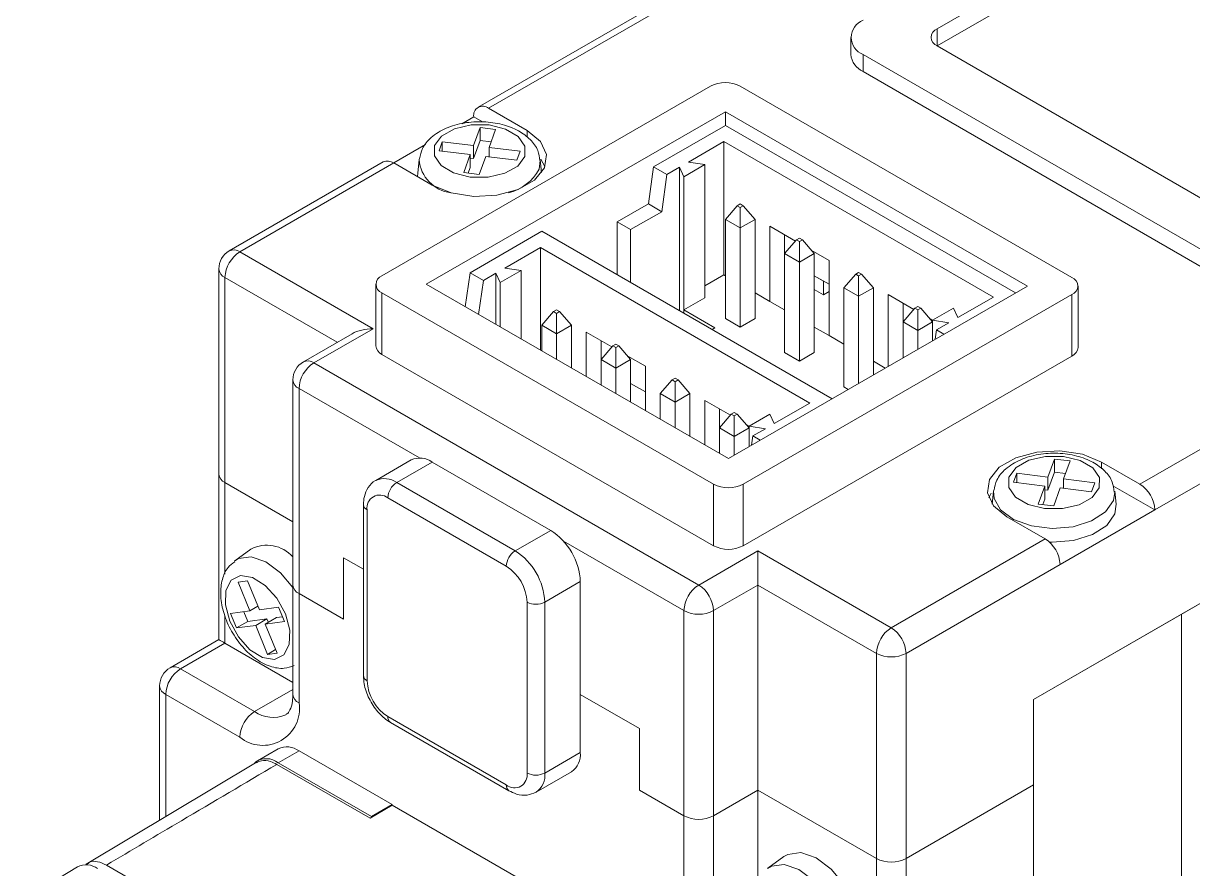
# Model space of a CAD drawing. Header units: inches. Extents: x 0.2 to 16.3, y 0.2 to 11.5.
# Drawn here: x 13.729 to 14.279, y 10.265 to 10.662 of the extents above; entities that cross this region are included whole.
import ezdxf

# ---------------------------------------------------------------- set-up
doc = ezdxf.new("R2010")
doc.units = ezdxf.units.IN
doc.header["$MEASUREMENT"] = 0

msp = doc.modelspace()

# ---------------------------------------------------------------- linework, layer by layer
at = {"color": 7, "linetype": 'Continuous', "lineweight": 18}
for p, q in [((14.3534150147, 10.772037373), (14.1585430672, 10.6595401922)), ((14.3534150147, 10.764000554), (14.1585441984, 10.6515040262)), ((14.072193572, 10.6973913051), (13.9427429211, 10.622661035)), ((14.0771144319, 10.6969040211), (13.947663781, 10.6221737511)), ((14.1179788905, 10.6555224358), (14.1179788905, 10.6474856167)), ((14.1237445051, 10.6474869228), (14.2838178906, 10.5550785244)), ((14.1237445051, 10.6474869228), (14.1237445051, 10.6394501038)), ((14.1585430672, 10.6515046793), (14.290777603, 10.5751673066)), ((14.1237445051, 10.6394501038), (14.2838178906, 10.5470417053)), ((14.0520594672, 10.6326246198), (13.8975538517, 10.5434304265)), ((14.2218764501, 10.5426268752), (14.0659788921, 10.6326246198)), ((13.9184329889, 10.53941267), (14.0590191796, 10.6205713505)), ((13.9657590333, 10.6117275843), (13.947663781, 10.6221737511)), ((14.0590191796, 10.6205713505), (14.2009973129, 10.5386091188)), ((14.0590191796, 10.6141421565), (14.0590191796, 10.6205713505)), ((13.9407040686, 10.6181546885), (13.9351208962, 10.6149315917)), ((13.9436651785, 10.6130945483), (13.9405949574, 10.6046417828)), ((13.9447973834, 10.6157916682), (13.9407040686, 10.6181546885)), ((13.9509862814, 10.6122083478), (13.9436651785, 10.6130945483)), ((13.9436651785, 10.6069865658), (13.9436651785, 10.6130945483)), ((14.0252830452, 10.5946667006), (14.0590191796, 10.6141421565)), ((14.0590191796, 10.6141421565), (14.1954288642, 10.5353945218)), ((13.9479160603, 10.6037555824), (13.9509862814, 10.6122083478)), ((13.9181188751, 10.6051165338), (13.9031227528, 10.5964594567)), ((13.9259527516, 10.6064141837), (13.9244176411, 10.602187801)), ((13.9244176411, 10.602187801), (13.9390598469, 10.6004154001)), ((13.9405949574, 10.6046417828), (13.9259527516, 10.6064141837)), ((13.9259527516, 10.6020019799), (13.9259527516, 10.6064141837)), ((13.9436651785, 10.6069865658), (13.9405949574, 10.5985338004)), ((13.9405949574, 10.5985338004), (13.9405949574, 10.6046417828)), ((13.9488611692, 10.6063576047), (13.9436651785, 10.6069865658)), ((13.9625582661, 10.6019831815), (13.9479160603, 10.6037555824)), ((13.9479160603, 10.5993433785), (13.9479160603, 10.6037555824)), ((14.0416198986, 10.5968658037), (14.0583232084, 10.6065084192)), ((14.0583232084, 10.6065084192), (14.1849899743, 10.5333852517)), ((14.0583232084, 10.6065084192), (14.0583232084, 10.5438212309)), ((13.8982007617, 10.5969473937), (13.8258197526, 10.5551627266)), ((13.9150147741, 10.5979686907), (13.9143607173, 10.5918759985)), ((13.9150147741, 10.5979686907), (13.9150608992, 10.5983328994)), ((13.9390598469, 10.6004154001), (13.9359896258, 10.5919626346)), ((13.9390598469, 10.5943074176), (13.9390598469, 10.6004154001)), ((13.9405949574, 10.5985338004), (13.9390598469, 10.5987196215)), ((13.9433107287, 10.5910764342), (13.9463809498, 10.5995291996)), ((13.9463809498, 10.5995291996), (13.9610231555, 10.5977567987)), ((13.9610231555, 10.5977567987), (13.9625582661, 10.6019831815)), ((13.9726080244, 10.5919427468), (13.971961133, 10.5979686907)), ((13.971961133, 10.5979686907), (13.9719961942, 10.5975598358)), ((13.9742051904, 10.5948523541), (13.9722326902, 10.5982659965)), ((14.0416198986, 10.5968658037), (14.0493044316, 10.5956771311)), ((14.2037811978, 10.3441345555), (14.6492027923, 10.6012709687)), ((14.273378322, 10.3843121201), (14.6492027923, 10.6012709687)), ((13.9031216216, 10.5964601097), (13.8307406125, 10.5546754426)), ((13.9031216216, 10.5964601097), (13.9212168739, 10.586013943)), ((13.9143607173, 10.5918759985), (13.914342119, 10.5899826545)), ((13.9359896258, 10.5919626346), (13.9433107287, 10.5910764342)), ((13.9390598469, 10.5943074176), (13.938114738, 10.5917053953)), ((14.0252830452, 10.5946667006), (14.0228286751, 10.5771761849)), ((14.0315467864, 10.5910507198), (14.0252830452, 10.5946667006)), ((14.0315467864, 10.5910507198), (14.0374440712, 10.5944551498)), ((14.0395031356, 10.5900189634), (14.0374440712, 10.5944551498)), ((14.0374440712, 10.5269568414), (14.0374440712, 10.5944551498)), ((14.0493044316, 10.5956771311), (14.0395031356, 10.5900189634)), ((14.0493044316, 10.5329899428), (14.0493044316, 10.5956771311)), ((14.0315467864, 10.5910507198), (14.0290924163, 10.5735602041)), ((14.0395031356, 10.5273317751), (14.0395031356, 10.5900189634)), ((14.008213279, 10.5687388963), (14.0228286751, 10.5771761849)), ((14.0228286751, 10.5771761849), (14.0290924163, 10.5735602041)), ((14.0590191796, 10.5699442232), (14.0645869496, 10.5763736785)), ((14.0659788921, 10.5771772297), (14.0645869496, 10.5763736785)), ((14.0645869496, 10.5763736785), (14.0659788921, 10.5755701272)), ((14.0673708345, 10.5763736785), (14.0659788921, 10.5771772297)), ((14.0659788921, 10.5755701272), (14.0673708345, 10.5763736785)), ((14.0659788921, 10.5659264668), (14.0659788921, 10.5755701272)), ((14.0673708345, 10.5763736785), (14.0729386045, 10.5699442232)), ((14.0144770202, 10.5651229155), (14.0290924163, 10.5735602041)), ((14.0659788921, 10.5659264668), (14.0590191796, 10.5699442232)), ((14.0590191796, 10.5699442232), (14.0590191796, 10.523330673)), ((14.0729386045, 10.5699442232), (14.0659788921, 10.5659264668)), ((14.0729386045, 10.5699442232), (14.0729386045, 10.523330673)), ((13.9389826113, 10.5448465206), (13.9727187457, 10.5643219764)), ((13.9727187457, 10.5643219764), (14.1091284303, 10.4855743417)), ((14.008213279, 10.5687388963), (14.008213279, 10.5438314185)), ((14.008213279, 10.5687388963), (14.0144770202, 10.5651229155)), ((14.0144770202, 10.5651229155), (14.0144770202, 10.5402154377)), ((14.0659788921, 10.5659264668), (14.0659788921, 10.5193129165)), ((14.0919602097, 10.559765007), (14.0798983169, 10.5667281895)), ((14.0798983169, 10.5667281895), (14.0798983169, 10.5313661859)), ((14.0868580293, 10.5627104331), (14.0868580293, 10.5538731974)), ((14.0924257992, 10.5603026526), (14.0868580293, 10.5538731974)), ((14.0938177417, 10.5611062039), (14.0924257992, 10.5603026526)), ((14.0924257992, 10.5603026526), (14.0938177417, 10.5594991013)), ((14.0952096842, 10.5603026526), (14.0938177417, 10.5611062039)), ((14.0938177417, 10.5594991013), (14.0952096842, 10.5603026526)), ((14.0938177417, 10.549855441), (14.0938177417, 10.5594991013)), ((14.1007774541, 10.5538731974), (14.0952096842, 10.5603026526)), ((13.8307406125, 10.5546754426), (13.8933780242, 10.5185156345)), ((13.9553194647, 10.5470456237), (13.9720227745, 10.5566882391)), ((13.9720227745, 10.5566882391), (14.0986895404, 10.4835650716)), ((13.9720227745, 10.5566882391), (13.9720227745, 10.5084759453)), ((14.0938177417, 10.549855441), (14.0868580293, 10.5538731974)), ((14.0868580293, 10.5538731974), (14.0868580293, 10.5072596471)), ((14.1007774541, 10.5538731974), (14.0938177417, 10.549855441)), ((14.1077371665, 10.5506571637), (14.0993891304, 10.5554763824)), ((14.1007774541, 10.5538731974), (14.1007774541, 10.5072596471)), ((14.0938177417, 10.549855441), (14.0938177417, 10.5032418907)), ((14.1077371665, 10.51529516), (14.1077371665, 10.5506571637)), ((13.8208980928, 10.5466386236), (13.8208980928, 10.4501967954)), ((13.8237809001, 10.5426208671), (13.8237809001, 10.446179039)), ((13.9389826113, 10.5448465206), (13.9367373001, 10.5288458161)), ((13.9452463525, 10.5412305398), (13.9389826113, 10.5448465206)), ((13.9452463525, 10.5412305398), (13.9511436372, 10.5446349698)), ((13.9532027016, 10.5401987833), (13.9511436372, 10.5446349698)), ((13.9511436372, 10.5205292147), (13.9511436372, 10.5446349698)), ((13.9630039977, 10.5458569511), (13.9532027016, 10.5401987833)), ((13.9553194647, 10.5470456237), (13.9630039977, 10.5458569511)), ((13.9630039977, 10.5136823744), (13.9630039977, 10.5458569511)), ((14.0493044316, 10.5386148018), (14.0583232084, 10.5438212309)), ((14.0583232084, 10.5438212309), (14.0590191796, 10.5434194552)), ((14.1007774541, 10.5434218062), (14.1077371665, 10.5394040498)), ((14.1051537213, 10.5408899553), (14.1007774541, 10.5434163206)), ((14.114696879, 10.5378021716), (14.1202646489, 10.5442316268)), ((14.1216565914, 10.5450351781), (14.1202646489, 10.5442316268)), ((14.1202646489, 10.5442316268), (14.1216565914, 10.5434280755)), ((14.1230485338, 10.5442316268), (14.1216565914, 10.5450351781)), ((14.1216565914, 10.5434280755), (14.1230485338, 10.5442316268)), ((14.1216565914, 10.5434280755), (14.1216565914, 10.5337844151)), ((14.1230485338, 10.5442316268), (14.1286163038, 10.5378021716)), ((13.8946710444, 10.53941267), (13.8946710444, 10.5104801216)), ((13.9184329889, 10.53941267), (14.0604111221, 10.4574504383)), ((13.9452463525, 10.5412305398), (13.9430010413, 10.5252298353)), ((13.9532027016, 10.5193405421), (13.9532027016, 10.5401987833)), ((14.0604111221, 10.4574504383), (14.2009973129, 10.5386091188)), ((14.1051537213, 10.5344605001), (14.1007774541, 10.5369868654)), ((14.1051537213, 10.5408899553), (14.1051584725, 10.5408926981)), ((14.1051537213, 10.5408899553), (14.1051537213, 10.5344605001)), ((14.1216565914, 10.5337844151), (14.114696879, 10.5378021716)), ((14.114696879, 10.5378021716), (14.114696879, 10.4911886213)), ((14.1286163038, 10.5378021716), (14.1216565914, 10.5337844151)), ((14.1286163038, 10.5378021716), (14.1286163038, 10.4968244516)), ((14.2247592574, 10.5096765703), (14.2247592574, 10.5386091188)), ((13.8975538517, 10.5353949136), (14.0534514097, 10.445397169)), ((13.8975538517, 10.5353949136), (13.8975538517, 10.5064623651)), ((14.0493044316, 10.5329899428), (14.0395031356, 10.5273317751)), ((14.0673708345, 10.445397169), (14.2218764501, 10.5345913623)), ((14.0729386045, 10.5353839423), (14.0798983169, 10.5313661859)), ((14.0798983169, 10.5313661859), (14.0868580293, 10.5273484294)), ((14.1051537213, 10.5344605001), (14.1077371665, 10.5359518913)), ((14.1216565914, 10.5337844151), (14.1216565914, 10.4928066952)), ((14.147637909, 10.5276229554), (14.1355760162, 10.5345861379)), ((14.1355760162, 10.5345861379), (14.1355760162, 10.5008422081)), ((14.1849899743, 10.5333852517), (14.1682866645, 10.5237426362)), ((14.2218764501, 10.5056588138), (14.2218764501, 10.5345913623)), ((13.9727187457, 10.5201240432), (13.9782865157, 10.5265534984)), ((13.9796784581, 10.5273570497), (13.9782865157, 10.5265534984)), ((13.9782865157, 10.5265534984), (13.9796784581, 10.5257499471)), ((13.9810704006, 10.5265534984), (13.9796784581, 10.5273570497)), ((13.9796784581, 10.5257499471), (13.9810704006, 10.5265534984)), ((13.9796784581, 10.5161062867), (13.9796784581, 10.5257499471)), ((13.9810704006, 10.5265534984), (13.9866381705, 10.5201240432)), ((14.0395031356, 10.5273317751), (14.0541185316, 10.5188944865)), ((14.0395031356, 10.5257681688), (14.0395031356, 10.5273317751)), ((14.1425357286, 10.5305683814), (14.1425357286, 10.5217311458)), ((14.1425357286, 10.5217311458), (14.1481034985, 10.528160601)), ((14.149495441, 10.5289641523), (14.1481034985, 10.528160601)), ((14.1481034985, 10.528160601), (14.149495441, 10.5273570497)), ((14.1508873835, 10.528160601), (14.149495441, 10.5289641523)), ((14.149495441, 10.5273570497), (14.1508873835, 10.528160601)), ((14.149495441, 10.5177133893), (14.149495441, 10.5273570497)), ((14.1508873835, 10.528160601), (14.1564263041, 10.5217644599)), ((14.1662276001, 10.5281788227), (14.1564263041, 10.5225206549)), ((14.1682866645, 10.5237426362), (14.1662276001, 10.5281788227)), ((13.9796784581, 10.5161062867), (13.9727187457, 10.5201240432)), ((13.9727187457, 10.5201240432), (13.9727187457, 10.5080741697)), ((13.9866381705, 10.5201240432), (13.9796784581, 10.5161062867)), ((13.9866381705, 10.5201240432), (13.9866381705, 10.5000386568)), ((14.0590191796, 10.523330673), (14.0659788921, 10.5193129165)), ((14.0659788921, 10.5193129165), (14.0729386045, 10.523330673)), ((14.149495441, 10.5177133893), (14.1425357286, 10.5217311458)), ((14.1425357286, 10.5217311458), (14.1425357286, 10.5048599645)), ((14.1564263041, 10.5217144914), (14.149495441, 10.5177133893)), ((14.1564513072, 10.5225350889), (14.1550668297, 10.5233343307)), ((14.1564263041, 10.5225206549), (14.1641108371, 10.5213319823)), ((14.1564263041, 10.5128788231), (14.1564263041, 10.5225206549)), ((14.1641108371, 10.5213319823), (14.1582135523, 10.5179275523)), ((14.2538911272, 10.445392467), (14.3833417781, 10.5201227371)), ((13.8835363044, 10.5161621665), (13.8606183147, 10.5029318926)), ((13.8933780242, 10.5185156345), (13.8655391746, 10.5024446087)), ((13.9796784581, 10.5161062867), (13.9796784581, 10.5040564132)), ((14.0056597758, 10.509944827), (13.993597883, 10.5169080095)), ((13.993597883, 10.5169080095), (13.993597883, 10.4960209003)), ((14.0541185316, 10.5188944865), (14.0527642622, 10.5181126834)), ((14.1007774541, 10.5193129165), (14.1077371665, 10.51529516)), ((14.1077371665, 10.51529516), (14.114696879, 10.5112774036)), ((14.149495441, 10.5177133893), (14.149495441, 10.508877721)), ((14.1576001792, 10.5135564867), (14.1582135523, 10.5179275523)), ((14.1616927298, 10.5159190659), (14.1582135523, 10.5179275523)), ((14.0005575954, 10.512890253), (14.0005575954, 10.5040530174)), ((14.0061253653, 10.5104824726), (14.0005575954, 10.5040530174)), ((14.0075173078, 10.5112860239), (14.0061253653, 10.5104824726)), ((14.0061253653, 10.5104824726), (14.0075173078, 10.5096789213)), ((14.0089092503, 10.5104824726), (14.0075173078, 10.5112860239)), ((14.0075173078, 10.5096789213), (14.0089092503, 10.5104824726)), ((14.0075173078, 10.5000352609), (14.0075173078, 10.5096789213)), ((14.0144770202, 10.5040530174), (14.0089092503, 10.5104824726)), ((13.8975538517, 10.5064623651), (14.0534514097, 10.4164646205)), ((14.0075173078, 10.5000352609), (14.0005575954, 10.5040530174)), ((14.0005575954, 10.5040530174), (14.0005575954, 10.4920031439)), ((14.0144770202, 10.5040530174), (14.0075173078, 10.5000352609)), ((14.0214367326, 10.5008369837), (14.0130886965, 10.5056562023)), ((14.0144770202, 10.5040530174), (14.0144770202, 10.483967631)), ((14.0673708345, 10.4164646205), (14.2218764501, 10.5056588138)), ((14.0868580293, 10.5072596471), (14.0938177417, 10.5032418907)), ((14.0938177417, 10.5032418907), (14.1007774541, 10.5072596471)), ((14.1286163038, 10.5032418907), (14.1341745713, 10.5000331711)), ((14.3903014905, 10.5080681616), (14.2608508396, 10.4333378915)), ((13.8655391746, 10.5024446087), (14.0464916973, 10.3979829408)), ((14.0075173078, 10.5000352609), (14.0075173078, 10.4879853874)), ((14.0214367326, 10.4799498745), (14.0214367326, 10.5008369837)), ((13.8556966549, 10.4944077897), (13.8556966549, 10.3979659615)), ((14.0144770202, 10.4927915444), (14.0214367326, 10.4887737879)), ((14.028396445, 10.4879819915), (14.033964215, 10.4944114468)), ((14.0353561574, 10.495214998), (14.033964215, 10.4944114468)), ((14.033964215, 10.4944114468), (14.0353561574, 10.4936078955)), ((14.0367480999, 10.4944114468), (14.0353561574, 10.495214998)), ((14.0353561574, 10.4936078955), (14.0367480999, 10.4944114468)), ((14.0353561574, 10.4936078955), (14.0353561574, 10.4839642351)), ((14.0367480999, 10.4944114468), (14.0423158699, 10.4879819915)), ((13.8585794621, 10.4903900332), (13.8585794621, 10.393948205)), ((14.0353561574, 10.4839642351), (14.028396445, 10.4879819915)), ((14.028396445, 10.4879819915), (14.028396445, 10.475932118)), ((14.0423158699, 10.4879819915), (14.0353561574, 10.4839642351)), ((14.0423158699, 10.4879819915), (14.0423158699, 10.4678966051)), ((14.114696879, 10.4911886213), (14.1167752903, 10.48998878)), ((14.0353561574, 10.4839642351), (14.0353561574, 10.4719143616)), ((14.0613374751, 10.4778027753), (14.0492755823, 10.4847659578)), ((14.0492755823, 10.4847659578), (14.0492755823, 10.4638788487)), ((14.0986895404, 10.4835650716), (14.0819862306, 10.4739224562)), ((14.0562352947, 10.4807482014), (14.0562352947, 10.4719109657)), ((14.0562352947, 10.4719109657), (14.0618030646, 10.4783404209)), ((14.0631950071, 10.4791439722), (14.0618030646, 10.4783404209)), ((14.0618030646, 10.4783404209), (14.0631950071, 10.4775368696)), ((14.0645869496, 10.4783404209), (14.0631950071, 10.4791439722)), ((14.0631950071, 10.4775368696), (14.0645869496, 10.4783404209)), ((14.0631950071, 10.4678932093), (14.0631950071, 10.4775368696)), ((14.0645869496, 10.4783404209), (14.0701258702, 10.4719442799)), ((14.0799271662, 10.4783586426), (14.0701258702, 10.4727004749)), ((14.0819862306, 10.4739224562), (14.0799271662, 10.4783586426)), ((14.0631950071, 10.4678932093), (14.0562352947, 10.4719109657)), ((14.0562352947, 10.4719109657), (14.0562352947, 10.4598610922)), ((14.0701258702, 10.4718943114), (14.0631950071, 10.4678932093)), ((14.0701508733, 10.4727149088), (14.0687663958, 10.4735141507)), ((14.0701258702, 10.4727004749), (14.0778104032, 10.4715118023)), ((14.0701258702, 10.463058643), (14.0701258702, 10.4727004749)), ((14.0778104032, 10.4715118023), (14.0719131184, 10.4681073723)), ((14.0631950071, 10.4678932093), (14.0631950071, 10.4590575409)), ((14.0712997453, 10.4637363067), (14.0719131184, 10.4681073723)), ((14.0753922959, 10.4660988859), (14.0719131184, 10.4681073723)), ((13.9113751541, 10.4568121568), (13.8946718443, 10.4471695413)), ((13.9045135641, 10.4461949734), (13.9212168739, 10.4558375889)), ((13.9212168739, 10.4558375889), (13.9768945732, 10.4236955373)), ((14.2137020201, 10.4572055978), (14.210631799, 10.4487528323)), ((14.221023123, 10.4563193974), (14.2137020201, 10.4572055978)), ((14.2137020201, 10.4510976154), (14.2137020201, 10.4572055978)), ((14.2179529019, 10.4478666319), (14.221023123, 10.4563193974)), ((14.2538911272, 10.445392467), (14.2357958749, 10.4558386338)), ((13.8208980928, 10.4501967954), (13.8208980928, 10.3722096352)), ((14.1959895933, 10.4505252332), (14.1944544827, 10.4462988505)), ((14.210631799, 10.4487528323), (14.1959895933, 10.4505252332)), ((14.1959895933, 10.4461130294), (14.1959895933, 10.4505252332)), ((14.2137020201, 10.4510976154), (14.210631799, 10.4426448499)), ((14.210631799, 10.4426448499), (14.210631799, 10.4487528323)), ((14.2188980108, 10.4504686542), (14.2137020201, 10.4510976154)), ((13.8556966549, 10.4277544659), (13.8237809001, 10.446179039)), ((13.9045135641, 10.4461949734), (13.9601912634, 10.4140529218)), ((14.0534514097, 10.4164646205), (14.0534514097, 10.445397169)), ((14.0673708345, 10.445397169), (14.0673708345, 10.4164646205)), ((14.1944544827, 10.4462988505), (14.2090966885, 10.4445264496)), ((14.2090966885, 10.4445264496), (14.2060264674, 10.4360736841)), ((14.2090966885, 10.4384184672), (14.2090966885, 10.4445264496)), ((14.210631799, 10.4426448499), (14.2090966885, 10.442830671)), ((14.2133475703, 10.4351874837), (14.2164177914, 10.4436402491)), ((14.2164177914, 10.4436402491), (14.2310599972, 10.4418678482)), ((14.2325951077, 10.446094231), (14.2179529019, 10.4478666319)), ((14.2179529019, 10.443454428), (14.2179529019, 10.4478666319)), ((14.2310599972, 10.4418678482), (14.2325951077, 10.446094231)), ((14.2608508396, 10.4333378915), (14.2411730866, 10.4446976166)), ((13.9560154359, 10.4068201765), (13.9003377366, 10.4389622281)), ((14.1850516158, 10.4420797403), (14.1844047244, 10.4360537963)), ((14.1850516158, 10.4420797403), (14.1850977409, 10.4424439489)), ((14.2090966885, 10.4384184672), (14.2081515796, 10.4358164448)), ((14.2426520315, 10.435987048), (14.2419979747, 10.4420797403)), ((14.2419979747, 10.4420797403), (14.2420330359, 10.4416708853)), ((13.8888644549, 10.4357461944), (13.8888644549, 10.3553780043)), ((13.8905941392, 10.4333355406), (13.8905941392, 10.3529673504)), ((14.2060264674, 10.4360736841), (14.2133475703, 10.4351874837)), ((14.2163086802, 10.4076242502), (14.2608508396, 10.4333378915)), ((14.1912537155, 10.4301249925), (14.2093489678, 10.4196788257)), ((13.9601912634, 10.4140529218), (13.9768945732, 10.4236955373)), ((14.1369679587, 10.3778941586), (14.2093489678, 10.4196788257)), ((13.8359719585, 10.4149198899), (13.8284214784, 10.4094089154)), ((13.8794585994, 10.4108274841), (13.8888644549, 10.4053975993)), ((13.8794585994, 10.3818949357), (13.8794585994, 10.4108274841)), ((14.0464916973, 10.3979829408), (14.074330547, 10.4140539667)), ((14.074330547, 10.4140539667), (14.1369679587, 10.3778941586)), ((14.074330547, 10.3979816347), (14.074330547, 10.4140539667)), ((14.2163086802, 10.4076242502), (14.1439276711, 10.3658395831)), ((13.8344401579, 10.3999939615), (13.829929748, 10.399407241)), ((13.829929748, 10.399407241), (13.8354555996, 10.3858003251)), ((13.8399660094, 10.3863870457), (13.8344401579, 10.3999939615)), ((13.9741106882, 10.3899437708), (13.990813998, 10.3995863863)), ((13.990813998, 10.3192181962), (13.990813998, 10.3995863863)), ((13.8556966549, 10.3979659615), (13.8556966549, 10.3465303198)), ((13.8794585994, 10.3818949357), (13.8585794621, 10.393948205)), ((13.8585794621, 10.393948205), (13.8585794621, 10.3425125633)), ((14.074330547, 10.3979816347), (14.0534514097, 10.3859283654)), ((14.1300082463, 10.3658395831), (14.074330547, 10.3979816347)), ((14.074330547, 10.3015398066), (14.074330547, 10.3979816347)), ((13.8393024292, 10.3880210526), (13.8354555996, 10.3858003251)), ((13.9657590333, 10.3095755807), (13.9657590333, 10.3899437708)), ((13.9741106882, 10.3899437708), (13.9741106882, 10.3095755807)), ((13.8354555996, 10.3858003251), (13.8264347799, 10.3846268841)), ((13.8264347799, 10.3846268841), (13.8291977056, 10.3778234262)), ((13.8326365825, 10.3854336234), (13.8344870871, 10.3808769211)), ((13.8489868291, 10.3875604867), (13.8399660094, 10.3863870457)), ((13.8427289352, 10.3795835877), (13.8480183166, 10.3826370827)), ((13.8480183166, 10.3826370827), (13.8508373338, 10.3830037844)), ((13.8517497549, 10.3807570288), (13.8489868291, 10.3875604867)), ((14.0395319849, 10.2894865372), (14.0395319849, 10.3859283654)), ((14.0534514097, 10.3859283654), (14.0534514097, 10.2894865372)), ((14.2037811978, 10.3441345555), (14.273378322, 10.3843121201)), ((14.273378322, 10.3843121201), (14.273378322, 10.0467657214)), ((14.273378322, 10.3843121201), (14.273378322, 10.0274773558)), ((13.8291977056, 10.3778234262), (13.8344870871, 10.3808769211)), ((13.8291977056, 10.3778234262), (13.8382185254, 10.3789968672)), ((13.8344870871, 10.3808769211), (13.8435079068, 10.3820503621)), ((13.8382185254, 10.3789968672), (13.8435079068, 10.3820503621)), ((13.8382185254, 10.3789968672), (13.8437443769, 10.3653899514)), ((13.8427289352, 10.3795835877), (13.8517497549, 10.3807570288)), ((13.8482547868, 10.3659766719), (13.8427289352, 10.3795835877)), ((13.8435079068, 10.3820503621), (13.844171487, 10.3804163552)), ((13.8209735021, 10.3723402998), (13.7979809029, 10.3590669548)), ((13.8237809001, 10.3706329402), (13.8029017628, 10.3585796709)), ((13.8237809001, 10.3706329402), (13.8556966549, 10.3522083672)), ((13.8475912066, 10.3676106789), (13.8437443769, 10.3653899514)), ((13.8437443769, 10.3653899514), (13.8482547868, 10.3659766719)), ((14.1300082463, 10.2693977549), (14.1300082463, 10.3658395831)), ((14.1439276711, 10.3658395831), (14.1439276711, 10.2693977549)), ((13.8029017628, 10.3585796709), (13.8377003249, 10.3384908886)), ((13.7930592432, 10.3505428518), (13.7930592432, 10.287391007)), ((13.8307406125, 10.3264363131), (13.7959420504, 10.3465250954)), ((13.990813998, 10.3465433808), (14.0186528476, 10.330472355)), ((14.2037811978, 10.3039504604), (14.2037811978, 10.3441345555)), ((14.2037811978, 10.3441345555), (14.2037811978, 10.0065881569)), ((13.9003377366, 10.3360909447), (13.9560154359, 10.3039488931)), ((13.9015610481, 10.3333871368), (13.9572387474, 10.3012450852)), ((14.0186528476, 10.330472355), (14.0186528476, 10.3015398066)), ((13.8487377423, 10.320984038), (13.8389941449, 10.315359179)), ((13.8488358648, 10.3143846111), (13.8585794621, 10.3200094701)), ((13.8585794621, 10.3200094701), (13.9024256504, 10.2946976044)), ((13.9741106882, 10.3095755807), (13.990813998, 10.3192181962)), ((13.8389014624, 10.3147826841), (13.7585510085, 10.2667716208)), ((13.8919860817, 10.2883018463), (13.8481388682, 10.3136143039)), ((13.892682053, 10.2890727454), (13.8488358648, 10.3143846111)), ((13.9700329832, 10.3005628876), (13.986736293, 10.3102055031)), ((14.0395319849, 10.2894865372), (14.0186528476, 10.3015398066)), ((14.074330547, 10.3015398066), (14.0534514097, 10.2894865372)), ((14.1300082463, 10.2693977549), (14.074330547, 10.3015398066)), ((14.074330547, 10.2585102262), (14.074330547, 10.3015398066)), ((14.1439276711, 10.2693977549), (14.2037811978, 10.3039504604)), ((14.2037811978, 10.0065881569), (14.2037811978, 10.3039504604)), ((13.9024256503, 10.2944757707), (13.8919860817, 10.2883018463)), ((13.892682053, 10.2890727454), (13.9024256504, 10.2946976044)), ((13.9024256504, 10.2946976044), (13.9024256504, 10.2944757707)), ((13.9929019117, 10.2422449368), (13.9024256503, 10.2944757707)), ((13.892682053, 10.2887134413), (13.892682053, 10.2890727454)), ((14.0395319849, 10.2380508955), (14.0395319849, 10.2894865372)), ((14.0534514097, 10.2894865372), (14.0534514097, 10.2380508955)), ((14.0865216054, 10.2702806575), (14.0789711253, 10.264769683)), ((14.1300082463, 10.1938516562), (14.1300082463, 10.2693977549)), ((14.1439276711, 10.2693977549), (14.1439276711, 10.1858148372)), ((13.754451809, 10.2654748528), (13.7290217424, 10.2500604347)), ((13.8655282635, 10.210038), (13.768102261, 10.266280834))]:
    msp.add_line(p, q, dxfattribs=at)
at = {"color": 8, "linetype": 'Continuous', "lineweight": 18}
for p, q in [((14.1585430672, 10.6595401922), (14.1585430672, 10.6515046793)), ((13.9657590333, 10.6085612077), (13.9657590333, 10.6117275843)), ((13.9719961942, 10.5975598358), (13.9714085677, 10.5935703187)), ((13.8765749922, 10.5121434865), (13.8237809001, 10.5426208671)), ((13.9151495372, 10.457732824), (13.8585794621, 10.4903900332)), ((14.2357958749, 10.4526722572), (14.2357958749, 10.4558386338)), ((13.8237809001, 10.446179039), (13.8237809001, 10.4031494586)), ((14.0395319849, 10.3859283654), (13.9829619098, 10.4185855746)), ((13.8237809001, 10.3836919716), (13.8237809001, 10.3706329402)), ((13.7959420504, 10.3465250954), (13.7959420504, 10.2891135441)), ((13.8377003249, 10.3384908886), (13.8556966549, 10.3488799487))]:
    msp.add_line(p, q, dxfattribs=at)
at = {"color": 7, "linetype": 'Continuous', "lineweight": 18, "flags": 128}
for points in [[(13.9646911062, 10.5995189048), (13.9647784998, 10.604398442), (13.9616246008, 10.6089258534), (13.9557095617, 10.6124118817), (13.9479338934, 10.6143258107), (13.9394813712, 10.614376262), (13.9316388148, 10.6125555548), (13.9256001824, 10.6091408754), (13.922284801, 10.6046520777), (13.9221974073, 10.5997725405), (13.9253513064, 10.595245129), (13.9312663455, 10.5917591007), (13.9390420137, 10.5898451718), (13.947494536, 10.5897947205), (13.9553370924, 10.5916154276), (13.9613757248, 10.5950301071), (13.9646911062, 10.5995189048)], [(13.9212168739, 10.586013943), (13.9301771422, 10.5823920125), (13.9407428908, 10.5807576626), (13.9516397345, 10.58130802), (13.9615533532, 10.5839767035), (13.969288018, 10.5884418304), (13.9739108143, 10.5941648406), (13.9748641645, 10.6004554546), (13.9720330807, 10.6065549315), (13.9657590333, 10.6117275843)], [(14.2357958749, 10.4558386338), (14.2268356066, 10.4594605643), (14.216269858, 10.4610949142), (14.2053730143, 10.4605445568), (14.1954593956, 10.4578758733), (14.1877247308, 10.4534107463), (14.1831019345, 10.4476877361), (14.1821485843, 10.4413971221), (14.1849796681, 10.4352976453), (14.1912537155, 10.4301249925)], [(14.2347279478, 10.4436299543), (14.2348153415, 10.4485094915), (14.2316614424, 10.453036903), (14.2257464033, 10.4565229313), (14.2179707351, 10.4584368602), (14.2095182128, 10.4584873115), (14.2016756564, 10.4566666043), (14.195637024, 10.4532519249), (14.1923216426, 10.4487631272), (14.192234249, 10.44388359), (14.195388148, 10.4393561785), (14.2013031872, 10.4358701502), (14.2090788554, 10.4339562213), (14.2175313776, 10.43390577), (14.225373934, 10.4357264772), (14.2314125664, 10.4391411566), (14.2347279478, 10.4436299543)], [(14.1839691102, 10.4412282469), (14.1831019345, 10.4396509171), (14.1828075584, 10.4389634036)], [(14.2113946309, 10.4181428805), (14.2125865562, 10.4181066492), (14.2226191926, 10.4189368759), (14.2315549103, 10.421697918), (14.2383159301, 10.426056753), (14.2420867732, 10.431487641), (14.2426520315, 10.435987048)], [(13.8521551774, 10.3843911984), (13.8480986279, 10.3918022323), (13.8426709415, 10.3978263094), (13.8366984345, 10.4015463184), (13.8310903669, 10.4023959217), (13.826700516, 10.4002457749), (13.824197197, 10.3954232184), (13.8239615174, 10.3886624427), (13.8260293573, 10.3809927145), (13.8300859069, 10.3735816806), (13.8355135932, 10.3675576035), (13.8414861003, 10.3638375945), (13.8470941679, 10.3629879912), (13.8514840188, 10.365138138), (13.8539873378, 10.3699606945), (13.8542230174, 10.3767214702), (13.8521551774, 10.3843911984)], [(14.119973646, 10.2476006878), (14.1151697489, 10.2566462249), (14.1087978174, 10.2643213927), (14.1016264006, 10.2697004528), (14.0945204771, 10.2721346109), (14.0883371261, 10.2713302718), (14.0865216054, 10.2702806575)]]:
    msp.add_lwpolyline(points, dxfattribs=at)
at = {"color": 8, "linetype": 'Continuous', "lineweight": 18, "flags": 128}
for points in [[(14.2420330359, 10.4416708853), (14.2414454093, 10.4376813682), (14.2377592412, 10.4323724317), (14.2311500412, 10.4281114751), (14.2224149764, 10.4254124326), (14.2126076246, 10.4246008487), (14.202910897, 10.4257746124), (14.1944943623, 10.4287921503), (14.1883731786, 10.433289503), (14.1852856511, 10.4387242232), (14.1850516158, 10.4420797403)], [(13.8281995375, 10.409241972), (13.8301755286, 10.4104229915), (13.8361495213, 10.411200097), (13.8430148498, 10.4088483555), (13.8499434541, 10.4036514217), (13.8556966549, 10.3968295412)], [(14.0787491843, 10.2646027396), (14.0807251755, 10.2657837591), (14.0866991682, 10.2665608646), (14.0935644967, 10.2642091231), (14.100493101, 10.2590121893), (14.1066492892, 10.2515968902), (14.1112905342, 10.2428576202)]]:
    msp.add_lwpolyline(points, dxfattribs=at)
at = {"color": 7, "linetype": 'Continuous', "lineweight": 18}
for centre, radius, start, end in [((14.1267942497, 10.6555224358), 0.0085947897014629, 110.7834207995, 249.2165792005), ((14.1600679395, 10.6555224358), 0.004297394850732, 110.7834207995, 249.2165792005), ((14.1278304075, 10.6484680257), 0.0099003794979211, 185.6947992512, 245.6253417064), ((14.0590191796, 10.6191924241), 0.0151281683849589, 62.6096722366, 117.3903277634), ((13.9449469266, 10.6188429483), 0.0042983188723277, 50.7967147642, 189.2140369905), ((13.9002385502, 10.5924356872), 0.0049505633454906, 54.3824225248, 114.3071190461), ((13.8307406125, 10.5466386236), 0.0098425196850389, 119.9973117336, 180), ((13.8388912948, 10.5419332603), 0.0151260315705857, 122.60547834, 177.3945215144), ((13.899078724, 10.53941267), 0.0042973948507332, 110.7834207995, 249.2165792005), ((14.2203515778, 10.5386091188), 0.0042973948507314, 290.7834207994, 69.2165792005), ((13.8995968029, 10.5109713261), 0.0049501897489557, 185.6947992512, 245.6253417064), ((14.2198334989, 10.5101677748), 0.0049501897489483, 294.3746582936, 354.3052007489), ((13.8655391746, 10.4944077897), 0.0098425196850407, 119.9973117336, 180), ((13.8736898568, 10.4897024264), 0.0151260315706057, 122.60547834, 177.3945215143), ((13.9154507311, 10.4477887439), 0.0099011266909792, 54.3824225248, 114.3071190461), ((13.8258238513, 10.4506879999), 0.0049501897489557, 185.6947992512, 245.6253417064), ((13.9094039734, 10.438549664), 0.0090756189423553, 122.60547834, 177.3945215144), ((14.0604111221, 10.4588293647), 0.0151281683849455, 242.6096722366, 297.3903277634), ((14.2457404449, 10.4326502847), 0.015126031570599, 2.6054784857, 57.39452166), ((13.8965341404, 10.4342991043), 0.00601764642126, 50.7967147643, 189.2140369904), ((13.9605932086, 10.3982111727), 0.0302520631411926, 2.6054784857, 57.39452166), ((13.8434431771, 10.4003320843), 0.0163897278922098, 41.6143698615, 117.1194855359), ((14.0604111221, 10.4298968162), 0.0151281683849502, 242.6096722366, 297.3903277634), ((14.2011982855, 10.4069366434), 0.0151260315705974, 2.6054784857, 57.39452166), ((13.9650816727, 10.4064076124), 0.0090756189423448, 122.60547834, 177.3945215144), ((13.9438898988, 10.3885685572), 0.0302520631411726, 2.6054784856, 57.39452166), ((13.9446044807, 10.3889811213), 0.0211764441988226, 2.6054784856, 57.39452166), ((13.8606224134, 10.398457166), 0.0049501897489615, 185.6947992512, 245.6253417064), ((14.0546423796, 10.3852407585), 0.0151260315705906, 122.60547834, 177.3945215143), ((14.038341015, 10.3852407585), 0.0151260315706008, 2.6054784857, 57.39452166), ((13.9699348608, 10.3980030883), 0.0090769010309835, 242.6096722366, 297.3903277634), ((14.0464916973, 10.3993605611), 0.0151281683849604, 242.6096722366, 297.3903277634), ((14.145118641, 10.3651519763), 0.0151260315706008, 122.60547834, 177.3945215143), ((14.1288172764, 10.3651519763), 0.0151260315705828, 2.6054784856, 57.39452166), ((14.1369679587, 10.3792717788), 0.0151281683849652, 242.6096722366, 297.3903277634), ((13.8029017628, 10.3505428518), 0.0098425196850407, 119.9973117336, 180), ((13.8110524451, 10.3458374886), 0.0151260315705936, 122.60547834, 177.3945215143), ((13.9117486918, 10.3539299999), 0.0211764441988271, 182.6054784857, 237.39452166), ((13.8416080304, 10.3397595241), 0.0171932754893116, 230.7967147643, 9.2140369905), ((13.8458510072, 10.3257487063), 0.0151260315706009, 122.60547834, 177.3945215143), ((13.8528133193, 10.311960625), 0.0099011266909751, 54.3824225248, 114.3071190461), ((13.8432551022, 10.3073061172), 0.0090138774764048, 51.7473645132, 127.0327273865), ((13.9811682913, 10.3181534966), 0.0097042899633652, 305.0133328844, 6.298847509), ((13.9598190322, 10.3086120169), 0.0060176464212586, 230.7967147643, 9.2140369905), ((13.9699348608, 10.3176348981), 0.0090769010309615, 242.6096722366, 297.3903277635), ((14.0464916973, 10.3029187329), 0.0151281683849762, 242.6096722366, 297.3903277634), ((14.1369679587, 10.2828299506), 0.015128168384962, 242.6096722366, 297.3903277634), ((13.75850696, 10.2575151995), 0.0089331030895617, 52.6430821753, 116.9971713325)]:
    msp.add_arc(centre, radius, start, end, dxfattribs=at)
at = {"color": 8, "linetype": 'Continuous', "lineweight": 18}
for centre, radius, start, end in [((13.9321655096, 10.5995325707), 0.0172218886563505, 185.2100748401, 262.6089681803), ((13.9518818178, 10.6039717311), 0.0221242704257204, 283.4446137762, 331.95688553), ((13.8278575411, 10.5506510201), 0.0049505633454878, 54.3824225248, 114.3071190461), ((13.8258238513, 10.5471298281), 0.0049501897489538, 185.6947992511, 245.6253417064), ((13.8626561032, 10.4984201862), 0.0049505633454968, 54.3824225249, 114.3071190461), ((13.8606224134, 10.4948989942), 0.004950189748956, 185.6947992513, 245.6253417064), ((13.8987446803, 10.4381384961), 0.0099089276333077, 54.3952395217, 114.160119759), ((13.8918200512, 10.436041084), 0.0029703241570233, 185.7080249909, 245.6241889691), ((13.8000186914, 10.3545552483), 0.0049505633454911, 54.3824225248, 114.3071190461), ((13.89181991, 10.355672727), 0.0029701138493792, 185.6947992512, 245.6253417063), ((13.7979850016, 10.3510340563), 0.0049501897489591, 185.6947992512, 245.6253417064), ((13.8606224134, 10.3470215243), 0.004950189748949, 185.6947992512, 245.6253417065), ((13.8463587194, 10.3505897205), 0.0148778200447094, 234.4110174038, 293.9795484259), ((13.9032314486, 10.3357715349), 0.0029112869880193, 173.7011524794, 234.9866671271), ((13.9647536239, 10.3083817596), 0.0094329137062454, 303.9070808201, 7.270800827), ((13.9589721932, 10.3036579484), 0.0029710372510721, 174.3801900155, 234.2954315901)]:
    msp.add_arc(centre, radius, start, end, dxfattribs=at)
at = {"color": 7, "linetype": 'Continuous', "lineweight": 18}
msp.add_ellipse((13.8933780242, 10.5104788155), major_axis=(0.01391942482650776, 0), ratio=0.5773815452, start_param=1.570796326794897, end_param=2.35611322613012, dxfattribs=at)
for points, knots in [([(13.97172808370434, 10.59758186925532), (13.97153986243602, 10.59919276213097), (13.97111024680635, 10.60286963012385), (13.96740498853305, 10.60774071603912), (13.9617795980414, 10.61192841285649), (13.95418981254589, 10.6148450392859), (13.94528230921593, 10.6161343924425), (13.93605350269989, 10.61555303376404), (13.92742380245398, 10.61307734913647), (13.92075743438771, 10.60893500989436), (13.91637604317391, 10.60386959401082), (13.91561053249223, 10.60010000136143), (13.91527954000173, 10.59847010005621)], [0, 0, 0, 0, 0.0730203811618594, 0.1666692468378599, 0.2656369698897164, 0.3738218038131365, 0.4851846011238552, 0.5967728193241666, 0.7099293405452375, 0.8266584437928005, 0.9250503555716547, 1, 1, 1, 1]), ([(14.24176492533858, 10.44169291876948), (14.24157670407025, 10.44330381164514), (14.24114708844059, 10.44698067963802), (14.23744183016728, 10.45185176555328), (14.23181643967563, 10.45603946237065), (14.22422665418012, 10.45895608880006), (14.21531915085016, 10.46024544195666), (14.20609034433412, 10.4596640832782), (14.19746064408821, 10.45718839865064), (14.19079427602194, 10.45304605940852), (14.18641288480814, 10.44798064352499), (14.18564737412646, 10.4442110508756), (14.18531638163596, 10.44258114957038)], [0, 0, 0, 0, 0.0730203811618594, 0.1666692468378599, 0.2656369698897164, 0.3738218038131365, 0.4851846011238552, 0.5967728193241666, 0.7099293405452375, 0.8266584437928005, 0.9250503555716547, 1, 1, 1, 1]), ([(13.8947195999866, 10.44715226632915), (13.89465969332188, 10.44713277205875), (13.89309546786006, 10.44662375633792), (13.89095091440911, 10.44392080662951), (13.88911775761714, 10.43998904675153), (13.88894368217213, 10.43707326139539), (13.88886445488182, 10.43574619442817)], [0, 0, 0, 0, 0.0142678721951692, 0.372549015694479, 0.7144270331613054, 1, 1, 1, 1]), ([(13.82834748304074, 10.40893259941661), (13.82723051664978, 10.40808980765729), (13.82445494818876, 10.40599554032275), (13.82223243386668, 10.40051693255993), (13.82141964296327, 10.39355452900035), (13.82270856713859, 10.38551322610716), (13.82605972133291, 10.37715636983808), (13.83118976362234, 10.36946314266413), (13.8376576340685, 10.36324154440745), (13.84458217481927, 10.35956037957089), (13.85114576964446, 10.35832068036162), (13.85477180206967, 10.35954956704321), (13.85633170683634, 10.36007822921925)], [0, 0, 0, 0, 0.0637385457215767, 0.158384977997974, 0.2584877573780823, 0.3678838316689633, 0.4804373099488307, 0.5932241224992842, 0.7076081580175966, 0.8256214312951315, 0.9249830314163509, 1, 1, 1, 1]), ([(13.82107182184503, 10.3721964610913), (13.82101260287348, 10.37223068231925), (13.82082444103919, 10.37233941654504), (13.82137397802104, 10.37202229961911), (13.82230300845103, 10.37148609030715), (13.82330651218459, 10.37090679255834), (13.82378090007766, 10.37063294022542)], [0, 0, 0, 0, 0.1458926302349692, 0.4635579477254367, 0.7464069076943418, 1, 1, 1, 1]), ([(13.88886445488182, 10.35537800428194), (13.88893906202604, 10.35410606464472), (13.88914665594035, 10.35056690052272), (13.89127111140532, 10.34449877555258), (13.89540131582869, 10.33818512484411), (13.89919386351324, 10.33479980299564), (13.90131574093255, 10.33353352895755), (13.90156104812857, 10.3333871368376)], [0, 0, 0, 0, 0.1528847251921521, 0.4254007960527741, 0.6996184993741693, 0.9652733268265404, 1, 1, 1, 1]), ([(13.85569665487214, 10.34653031979945), (13.85565743285696, 10.34546760549402), (13.8555437133551, 10.34238639355511), (13.85431209678249, 10.3388675078544), (13.85327467076812, 10.33743092564932), (13.85254867776348, 10.33717391862888), (13.85235541400083, 10.33710550179362)], [0, 0, 0, 0, 0.1804146301103457, 0.5230904575305495, 0.8730437731072425, 0.9999999999999999, 0.9999999999999999, 0.9999999999999999, 0.9999999999999999]), ([(13.84813886816893, 10.31361430392836), (13.83318124060219, 10.30478865086483), (13.80647142082984, 10.28902869149639), (13.77982608190259, 10.27323151549232), (13.76810226095863, 10.26628083404677)], [0, 0, 0, 0, 0.560004810748579, 0.9999999999999999, 0.9999999999999999, 0.9999999999999999, 0.9999999999999999]), ([(13.83853093401856, 10.31429607166647), (13.8392973880456, 10.3147386994387), (13.84114387011318, 10.31580504420982), (13.84463056327758, 10.31535593353902), (13.84714220428247, 10.31410907829669), (13.84813886816893, 10.31361430392836)], [0, 0, 0, 0, 0.2997468651303767, 0.7221270836298045, 1, 1, 1, 1]), ([(13.9572387474346, 10.30124508519104), (13.95838964570687, 10.30067551348289), (13.96113272489768, 10.29931798229361), (13.96569107381967, 10.29874654947427), (13.9686305622761, 10.30000171760193), (13.96998522746223, 10.3005801626581)], [0, 0, 0, 0, 0.2804310130589145, 0.6683861596748807, 1, 1, 1, 1]), ([(13.76810226095863, 10.26628083404677), (13.76669957443446, 10.26691624211662), (13.76389419620047, 10.26818706060539), (13.76076655723734, 10.26817789212189), (13.75953964788918, 10.26716817578468), (13.75921215818236, 10.26689865977868)], [0, 0, 0, 0, 0.4229908575615293, 0.8459832788990623, 1, 1, 1, 1])]:
    msp.add_open_spline(points, degree=3, knots=knots, dxfattribs=at)

doc.saveas('drawing.dxf')
